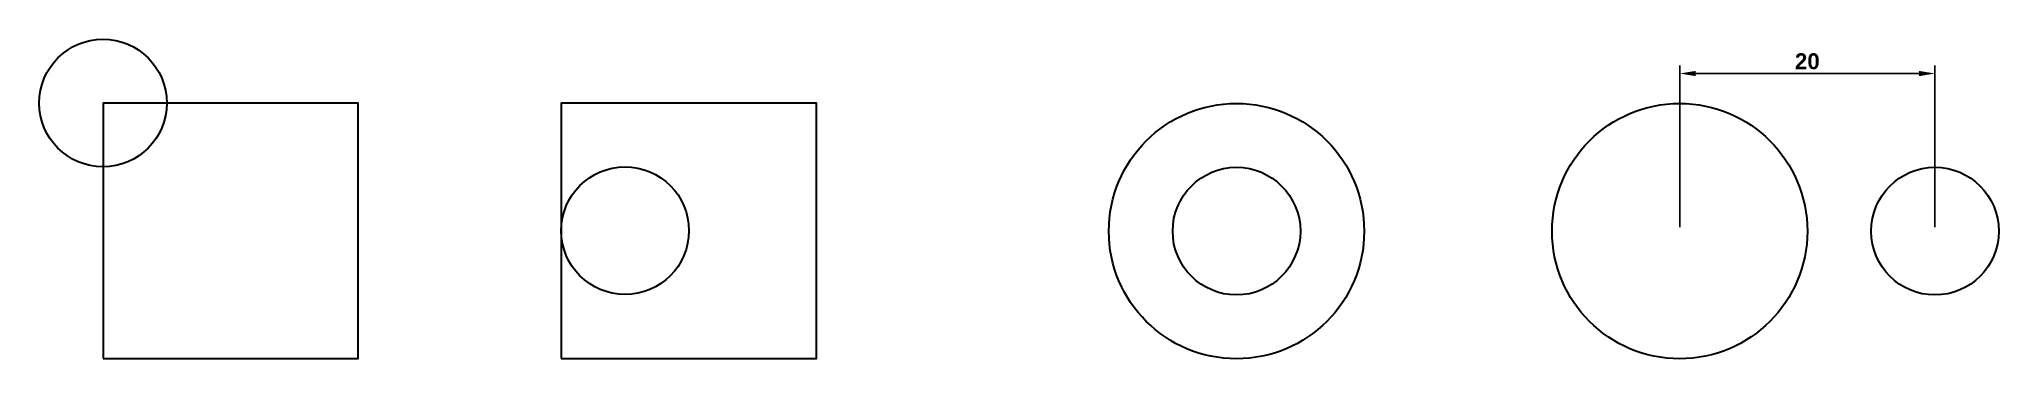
# Model space of a CAD drawing. Header units: millimetres. Extents: x 2193 to 2347, y 1207 to 1232.
import ezdxf

# ---------------------------------------------------------------- set-up
doc = ezdxf.new("R2010")
doc.units = ezdxf.units.MM
doc.layers.add('Contorno', color=7, linetype='Continuous', lineweight=30)
doc.layers.add('cotas', color=255, linetype='Continuous', lineweight=5)
doc.styles.get("Standard").update_dxf_attribs({"font": ''})
doc.styles.get('Standard').set_extended_font_data('Arial', bold=True)
doc.dimstyles.new('ISO-25', dxfattribs={"dimscale": 0.5, "dimtxt": 2.5, "dimasz": 2.5, "dimexe": 1.25, "dimexo": 0.625, "dimtad": 1, "dimtxsty": 'Standard', "dimcen": 2.5, "dimclrt": 7, "dimadec": 0, "dimazin": 0, "dimtfac": 1, "dimtmove": 0, "dimatfit": 3, "dimfxl": 1, "dimarcsym": 0})

# ---------------------------------------------------------------- blocks, each defined once
blk = doc.blocks.new('*D1')
at = {"layer": 'cotas', "color": 0, "lineweight": -2, "transparency": 16777216}
for p, q in [((2321.51, 1217.1), (2321.51, 1229.76)), ((2341.51, 1217.1), (2341.51, 1229.76)), ((2322.76, 1229.14), (2340.26, 1229.14))]:
    blk.add_line(p, q, dxfattribs=at)
at = {"layer": 'cotas', "color": 0, "transparency": 16777216}
for points in [[(2322.76, 1229.34), (2322.76, 1228.93), (2321.51, 1229.14)], [(2340.26, 1229.34), (2340.26, 1228.93), (2341.51, 1229.14)]]:
    blk.add_solid(points, dxfattribs=at)
at = {"layer": 'Defpoints', "color": 0, "transparency": 16777216}
for p in [(2341.51, 1229.14), (2321.51, 1216.79), (2341.51, 1216.79)]:
    blk.add_point(p, dxfattribs=at)
at = {"layer": 'cotas', "color": 7, "transparency": 16777216, "insert": (2331.51, 1230.09), "char_height": 1.25, "attachment_point": 5}
blk.add_mtext('20', dxfattribs=at)

msp = doc.modelspace()

# ---------------------------------------------------------------- linework, layer by layer
at = {"layer": 'Contorno'}
for points in [[(2197.997, 1206.826), (2217.997, 1206.826), (2217.997, 1226.826), (2197.997, 1226.826)], [(2233.896, 1206.826), (2253.896, 1206.826), (2253.896, 1226.826), (2233.896, 1226.826)]]:
    msp.add_lwpolyline(points, close=True, dxfattribs=at)
for centre, radius in [((2197.997, 1226.826), 5), ((2286.792, 1216.79), 10), ((2321.509, 1216.79), 10), ((2238.896, 1216.826), 5), ((2286.792, 1216.79), 5), ((2341.509, 1216.79), 5)]:
    msp.add_circle(centre, radius, dxfattribs=at)

# ---------------------------------------------------------------- dimensions: what is measured, and where the dimension line sits
at = {"layer": 'cotas'}
dim = msp.add_linear_dim(base=(2341.509, 1229.136), p1=(2321.509, 1216.79), p2=(2341.509, 1216.79), dimstyle='ISO-25', dxfattribs=at)
dim.commit()
dim.dimension.update_dxf_attribs({"geometry": '*D1', "text_midpoint": (2331.509, 1230.087)})

doc.saveas('drawing.dxf')
